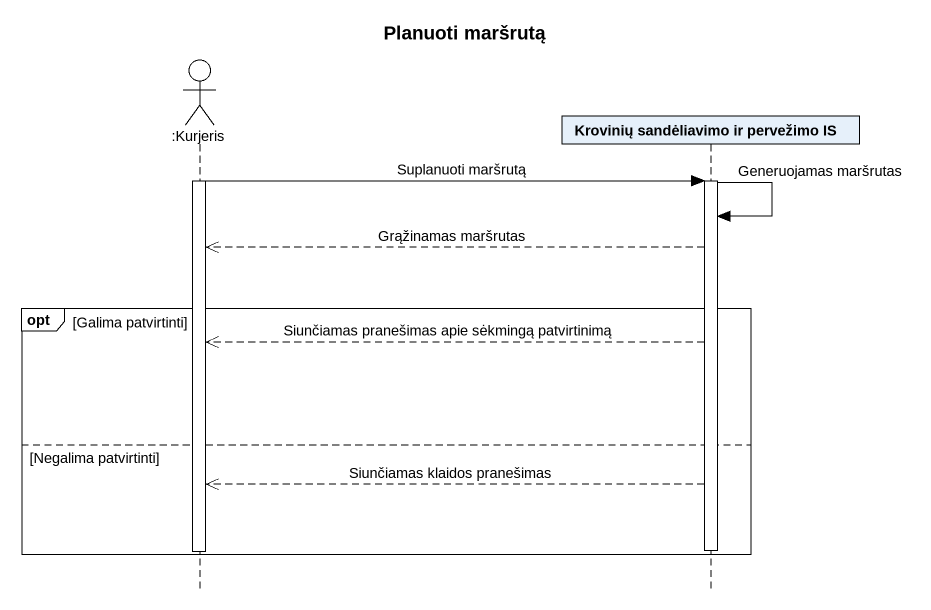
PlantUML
@startuml
title Planuoti maršrutą
hide footbox
actor ":Kurjeris" as Kurjeris
participant "Krovinių sandėliavimo ir pervežimo IS" as Krovinių_sandėliavimo_ir

activate Kurjeris
Kurjeris -> Krovinių_sandėliavimo_ir : Suplanuoti maršrutą
activate Krovinių_sandėliavimo_ir
Krovinių_sandėliavimo_ir -> Krovinių_sandėliavimo_ir : Generuojamas maršrutas
Krovinių_sandėliavimo_ir -->> Kurjeris : Grąžinamas maršrutas
opt Galima patvirtinti
  Krovinių_sandėliavimo_ir -->> Kurjeris : Siunčiamas pranešimas apie sėkmingą patvirtinimą
else Negalima patvirtinti
  Krovinių_sandėliavimo_ir -->> Kurjeris : Siunčiamas klaidos pranešimas
  deactivate Krovinių_sandėliavimo_ir
  deactivate Kurjeris
end
@enduml
